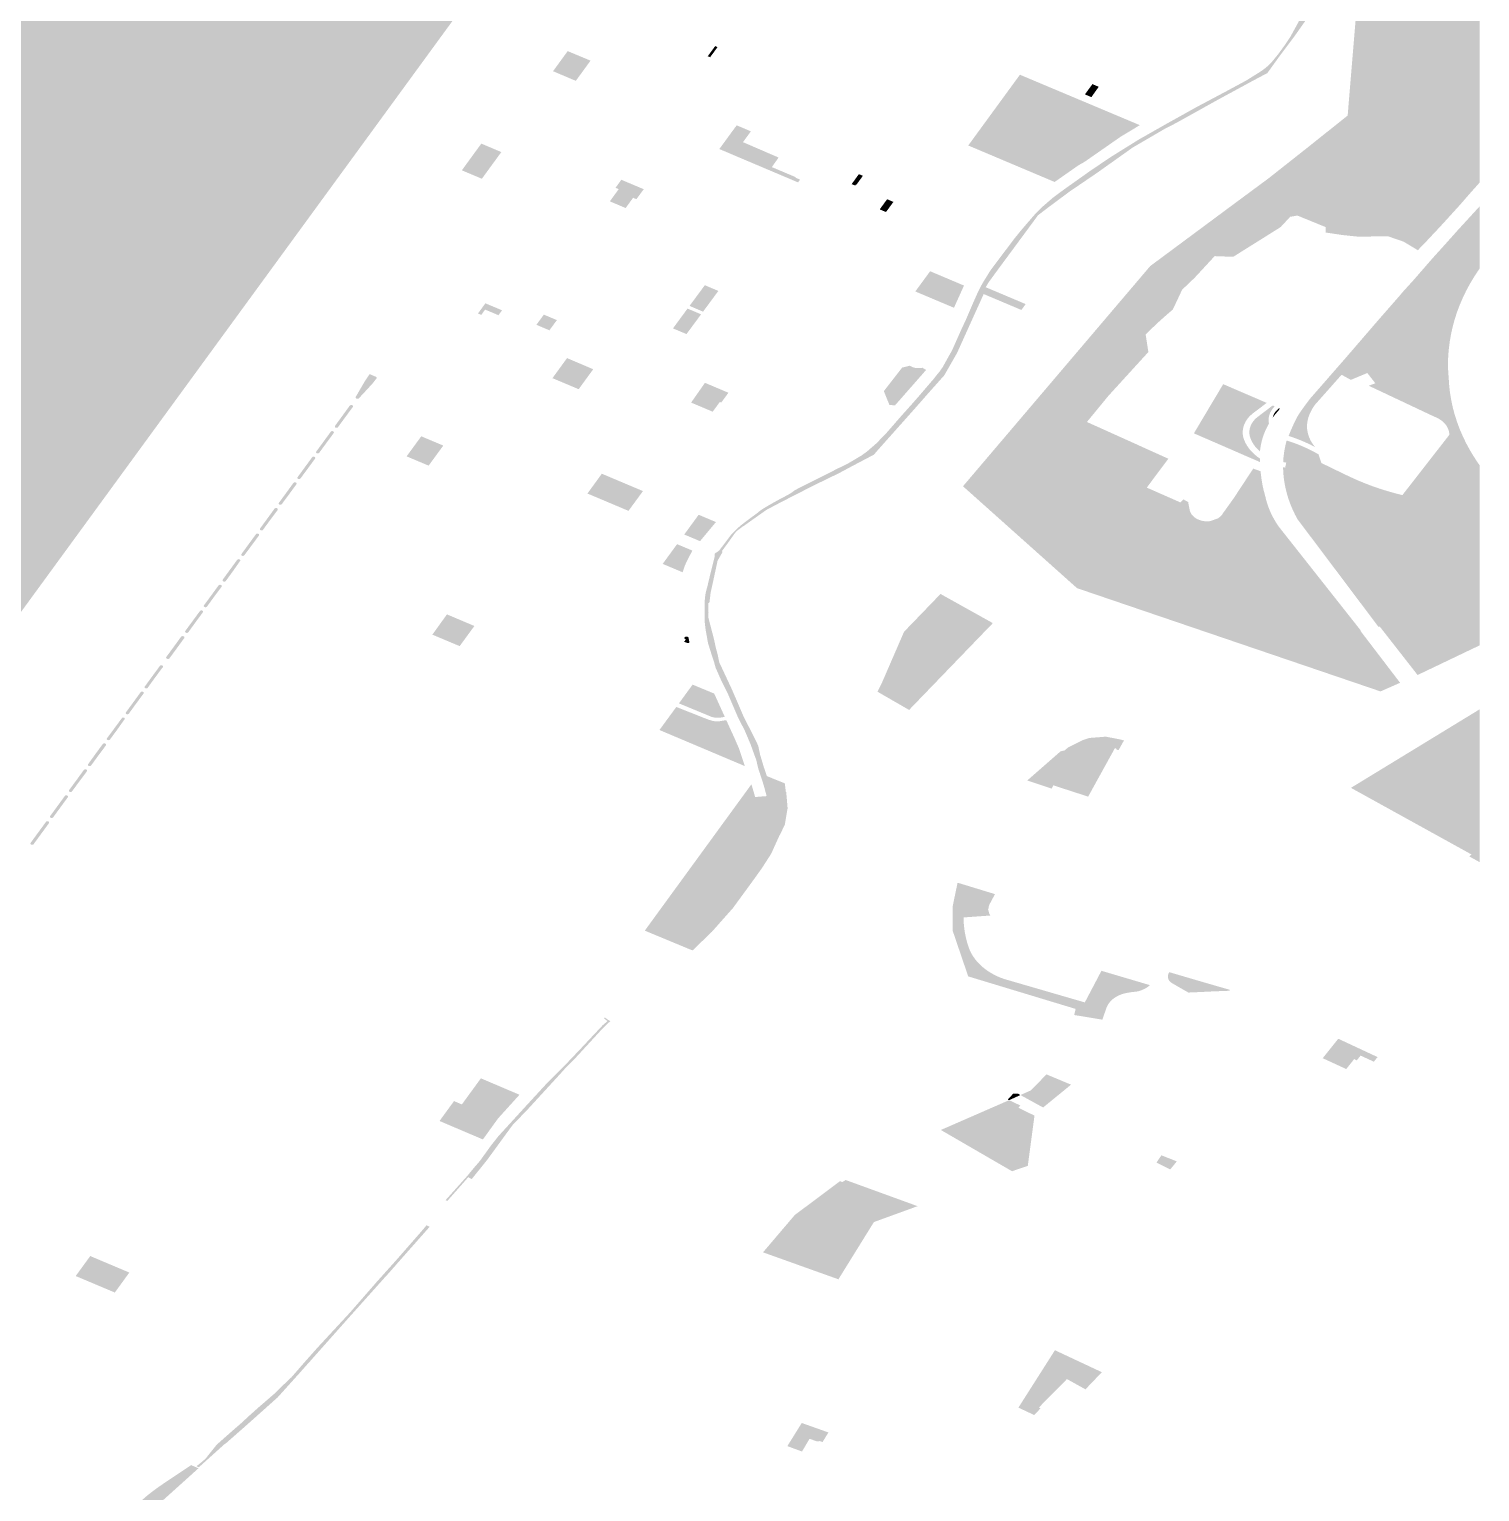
# Model space of a CAD drawing. Header units: inches. Extents: x -74.019 to -73.925, y 40.695 to 40.825.
# Drawn here: x -73.96052 to -73.925, y 40.75987 to 40.79567 of the extents above; entities that cross this region are included whole.
import ezdxf

# ---------------------------------------------------------------- set-up
doc = ezdxf.new("R2010")
doc.units = ezdxf.units.IN
doc.header["$MEASUREMENT"] = 0

msp = doc.modelspace()

# ---------------------------------------------------------------- hatches: boundary and pattern name
for points in [[(-73.94264, 40.783782), (-73.942901, 40.783597), (-73.942978, 40.783542), (-73.943014, 40.783517), (-73.943041, 40.7835), (-73.943105, 40.783454), (-73.943167, 40.783407), (-73.943205, 40.783372), (-73.943239, 40.783334), (-73.943396, 40.783113), (-73.943553, 40.782899), (-73.943551, 40.782892), (-73.943548, 40.782886), (-73.943546, 40.782879), (-73.943545, 40.782872), (-73.943546, 40.782865), (-73.943548, 40.782859), (-73.943622, 40.782729), (-73.943651, 40.78268), (-73.943664, 40.782655), (-73.943669, 40.782628), (-73.943676, 40.782594), (-73.943681, 40.782571), (-73.943691, 40.782524), (-73.943697, 40.782497), (-73.943701, 40.782478), (-73.943802, 40.782011), (-73.943831, 40.781887), (-73.943857, 40.781665), (-73.943861, 40.781638), (-73.943889, 40.781622), (-73.943884, 40.781391), (-73.943887, 40.781267), (-73.943749, 40.780737), (-73.943736, 40.780677), (-73.943712, 40.780559), (-73.943659, 40.780361), (-73.94362, 40.780172), (-73.943612, 40.780154), (-73.943542, 40.780006), (-73.943512, 40.779942), (-73.943318, 40.779526), (-73.94321, 40.779277), (-73.943035, 40.778869), (-73.942751, 40.778306), (-73.94273, 40.778265), (-73.942715, 40.778235), (-73.942707, 40.778219), (-73.942697, 40.778198), (-73.942665, 40.778125), (-73.942619, 40.777907), (-73.942583, 40.777789), (-73.942532, 40.777615), (-73.942455, 40.777389), (-73.942538, 40.777422), (-73.942626, 40.777457), (-73.942663, 40.777564), (-73.942717, 40.777792), (-73.942766, 40.777922), (-73.942856, 40.778172), (-73.942997, 40.778505), (-73.943158, 40.778818), (-73.943395, 40.779371), (-73.943556, 40.779694), (-73.94371, 40.780041), (-73.943749, 40.780183), (-73.943813, 40.780379), (-73.943896, 40.780643), (-73.943924, 40.780804), (-73.943953, 40.780964), (-73.943973, 40.781125), (-73.943973, 40.781128), (-73.943973, 40.781129), (-73.94398, 40.781218), (-73.943975, 40.781208), (-73.943976, 40.781237), (-73.943976, 40.781238), (-73.943977, 40.781249), (-73.943977, 40.78125), (-73.943977, 40.781251), (-73.943977, 40.781252), (-73.943977, 40.781253), (-73.943977, 40.781254), (-73.943977, 40.781255), (-73.943977, 40.781257), (-73.943977, 40.78126), (-73.943977, 40.78126), (-73.943977, 40.781261), (-73.943977, 40.781261), (-73.943977, 40.781262), (-73.943977, 40.781262), (-73.943977, 40.781263), (-73.943977, 40.781263), (-73.943977, 40.781264), (-73.943977, 40.781264), (-73.943977, 40.781264), (-73.943977, 40.781265), (-73.943977, 40.781265), (-73.943977, 40.781266), (-73.943978, 40.781271), (-73.943978, 40.781273), (-73.943978, 40.781274), (-73.943978, 40.781274), (-73.943978, 40.781275), (-73.943978, 40.781275), (-73.943978, 40.781276), (-73.943978, 40.781277), (-73.943978, 40.781277), (-73.943978, 40.781277), (-73.943978, 40.781278), (-73.943978, 40.781279), (-73.943978, 40.781279), (-73.943978, 40.78128), (-73.943978, 40.78128), (-73.943978, 40.78128), (-73.94398, 40.781328), (-73.94398, 40.781329), (-73.94398, 40.78133), (-73.94398, 40.781332), (-73.94398, 40.781332), (-73.94398, 40.781333), (-73.94398, 40.781334), (-73.94398, 40.781335), (-73.94398, 40.781335), (-73.94398, 40.781337), (-73.94398, 40.781338), (-73.94398, 40.781339), (-73.94398, 40.781343), (-73.94398, 40.781343), (-73.94398, 40.781344), (-73.94398, 40.781344), (-73.94398, 40.781345), (-73.94398, 40.781345), (-73.94398, 40.781345), (-73.94398, 40.781346), (-73.94398, 40.781347), (-73.94398, 40.781348), (-73.94398, 40.781348), (-73.94398, 40.781349), (-73.94398, 40.78135), (-73.94398, 40.781352), (-73.94398, 40.781443), (-73.943976, 40.781569), (-73.943977, 40.781663), (-73.94397, 40.781756), (-73.943957, 40.781849), (-73.943937, 40.781941), (-73.943911, 40.782032), (-73.943864, 40.782232), (-73.943812, 40.782441), (-73.943742, 40.782721), (-73.943734, 40.782761), (-73.943734, 40.782802), (-73.943735, 40.782811), (-73.943734, 40.782821), (-73.94373, 40.78283), (-73.943725, 40.782838), (-73.943718, 40.782846), (-73.94371, 40.782853), (-73.943676, 40.78287), (-73.943646, 40.78289), (-73.943619, 40.782914), (-73.943314, 40.783317), (-73.943238, 40.783393), (-73.943159, 40.783467), (-73.943076, 40.783538), (-73.94288, 40.783688), (-73.942752, 40.78378), (-73.94273, 40.783795), (-73.942732, 40.783795), (-73.942684, 40.783831), (-73.942652, 40.78386), (-73.942618, 40.783887), (-73.942548, 40.783934), (-73.942476, 40.783977), (-73.94231, 40.784073), (-73.942142, 40.784166), (-73.941973, 40.784254), (-73.941891, 40.7843), (-73.941837, 40.784336), (-73.941786, 40.784375), (-73.941754, 40.784395), (-73.941472, 40.78454), (-73.940687, 40.784933), (-73.940472, 40.785038), (-73.940129, 40.785241), (-73.939993, 40.785342), (-73.939776, 40.78553), (-73.939533, 40.785781), (-73.939137, 40.786234), (-73.938884, 40.786516), (-73.938676, 40.786755), (-73.938496, 40.786966), (-73.938385, 40.787093), (-73.938283, 40.787222), (-73.938225, 40.787291), (-73.938151, 40.787398), (-73.937916, 40.787819), (-73.937781, 40.788124), (-73.937702, 40.788302), (-73.937586, 40.78855), (-73.937495, 40.788762), (-73.937397, 40.78899), (-73.937304, 40.789199), (-73.937226, 40.78936), (-73.937148, 40.789496), (-73.936981, 40.789766), (-73.936648, 40.790209), (-73.936388, 40.790553), (-73.936215, 40.790766), (-73.93604, 40.790969), (-73.935861, 40.791174), (-73.935717, 40.791316), (-73.935452, 40.791545), (-73.935195, 40.791736), (-73.934506, 40.792225), (-73.934006, 40.79256), (-73.933349, 40.792969), (-73.93265, 40.793366), (-73.931923, 40.79377), (-73.931215, 40.794146), (-73.930713, 40.794417), (-73.930364, 40.794635), (-73.930236, 40.794729), (-73.930171, 40.794788), (-73.930072, 40.794891), (-73.92993, 40.795066), (-73.929784, 40.795266), (-73.92964, 40.79548), (-73.929437, 40.795849), (-73.92939, 40.795975), (-73.929278, 40.796314), (-73.929221, 40.796521), (-73.929175, 40.796735), (-73.929141, 40.796908), (-73.929115, 40.797091), (-73.929089, 40.797403), (-73.929057, 40.797894), (-73.929039, 40.798218), (-73.929039, 40.798218), (-73.929026, 40.798548), (-73.929021, 40.798789), (-73.929025, 40.798957), (-73.929039, 40.799106), (-73.929064, 40.799293), (-73.929108, 40.799523), (-73.92913, 40.799757), (-73.929175, 40.799932), (-73.929223, 40.800101), (-73.929273, 40.800265), (-73.929319, 40.800408), (-73.929359, 40.800527), (-73.929382, 40.800588), (-73.929506, 40.800893), (-73.929194, 40.800764), (-73.928997, 40.800682), (-73.928963, 40.80039), (-73.928911, 40.799774), (-73.928918, 40.799532), (-73.928929, 40.799297), (-73.928942, 40.79911), (-73.928946, 40.798942), (-73.928951, 40.798786), (-73.92896, 40.798562), (-73.928985, 40.798203), (-73.929006, 40.797574), (-73.929026, 40.797151), (-73.929046, 40.796769), (-73.929176, 40.796272), (-73.929281, 40.79586), (-73.929526, 40.795512), (-73.929888, 40.79503), (-73.930201, 40.794596), (-73.930549, 40.794412), (-73.931404, 40.793948), (-73.932428, 40.793378), (-73.932722, 40.793226), (-73.933496, 40.792775), (-73.934303, 40.792202), (-73.934361, 40.79216), (-73.934861, 40.79182), (-73.934886, 40.791803), (-73.935032, 40.791704), (-73.935552, 40.791318), (-73.935818, 40.791115), (-73.935831, 40.791096), (-73.936181, 40.790621), (-73.936772, 40.789821), (-73.937026, 40.789474), (-73.937086, 40.789372), (-73.937097, 40.789355), (-73.937149, 40.789189), (-73.93716, 40.789157), (-73.937519, 40.788364), (-73.937798, 40.787745), (-73.938111, 40.787198), (-73.938529, 40.78673), (-73.938717, 40.786515), (-73.938878, 40.786333), (-73.939336, 40.785819), (-73.939742, 40.785364), (-73.939836, 40.785255), (-73.939852, 40.785247), (-73.940318, 40.785002), (-73.940688, 40.784804), (-73.941342, 40.784486), (-73.941574, 40.784367), (-73.941629, 40.784339), (-73.941713, 40.784296), (-73.941831, 40.784236), (-73.94212, 40.784088), (-73.942122, 40.784087), (-73.942153, 40.784071), (-73.942155, 40.78407), (-73.942186, 40.784053), (-73.942188, 40.784052), (-73.94222, 40.784035), (-73.942221, 40.784034), (-73.942253, 40.784018), (-73.942255, 40.784017), (-73.942287, 40.784), (-73.942288, 40.783999), (-73.94232, 40.783982), (-73.942321, 40.783981), (-73.942353, 40.783964), (-73.942354, 40.783964), (-73.942387, 40.783946), (-73.942387, 40.783946), (-73.942387, 40.783946), (-73.94242, 40.783929), (-73.942421, 40.783928), (-73.942454, 40.783911), (-73.942459, 40.783908), (-73.942464, 40.783905), (-73.942469, 40.783901), (-73.942473, 40.783898), (-73.942478, 40.783895), (-73.942483, 40.783892), (-73.942488, 40.783889), (-73.942493, 40.783886), (-73.942514, 40.783871), (-73.942535, 40.783856), (-73.942556, 40.783841), (-73.942556, 40.783841), (-73.942577, 40.783826), (-73.942577, 40.783826), (-73.942598, 40.783811), (-73.942619, 40.783796), (-73.94264, 40.783782)], [(-73.949912, 40.796968), (-73.949916, 40.796956), (-73.949923, 40.796928), (-73.949926, 40.796899), (-73.949926, 40.796871), (-73.949923, 40.796842), (-73.949917, 40.796814), (-73.949907, 40.796786), (-73.949894, 40.796759), (-73.949878, 40.796733), (-73.94986, 40.796708), (-73.949838, 40.796684), (-73.949814, 40.796662), (-73.949787, 40.796642), (-73.949758, 40.796623), (-73.949727, 40.796606), (-73.949695, 40.796592), (-73.94966, 40.79658), (-73.94964, 40.796574), (-73.972661, 40.765051), (-73.972935, 40.765165), (-73.972982, 40.765179), (-73.973048, 40.765182), (-73.9731, 40.765174), (-73.973163, 40.765156), (-73.973259, 40.765119), (-73.973318, 40.765085), (-73.973355, 40.765056), (-73.973394, 40.76502), (-73.973429, 40.764975), (-73.973484, 40.764898), (-73.973564, 40.764791), (-73.981101, 40.767989), (-73.981093, 40.76804), (-73.98109, 40.768105), (-73.981094, 40.76817), (-73.981106, 40.768234), (-73.981125, 40.768298), (-73.981152, 40.768359), (-73.981185, 40.768419), (-73.981238, 40.768487), (-73.98133, 40.768571), (-73.958716, 40.799568), (-73.958313, 40.800119), (-73.95831, 40.800119), (-73.958244, 40.800116), (-73.958179, 40.800118), (-73.958113, 40.800125), (-73.958049, 40.800135), (-73.957986, 40.80015), (-73.957926, 40.800169), (-73.957867, 40.800192), (-73.957812, 40.800219), (-73.957759, 40.800249), (-73.957735, 40.800266), (-73.949912, 40.796968)], [(-73.925, 40.791919), (-73.925216, 40.791678), (-73.925483, 40.791372), (-73.925776, 40.791049), (-73.925945, 40.790864), (-73.925985, 40.790821), (-73.926002, 40.790824), (-73.926038, 40.790838), (-73.928941, 40.791545), (-73.930165, 40.792025), (-73.929254, 40.792744), (-73.928234, 40.793557), (-73.928204, 40.793925), (-73.9277, 40.799979), (-73.927632, 40.800085), (-73.926299, 40.799516), (-73.926312, 40.799454), (-73.926317, 40.799391), (-73.926313, 40.799328), (-73.926302, 40.799265), (-73.926283, 40.799204), (-73.926256, 40.799144), (-73.926222, 40.799087), (-73.925997, 40.798935), (-73.925766, 40.798789), (-73.92553, 40.798647), (-73.925289, 40.79851), (-73.925043, 40.798379), (-73.925, 40.798358), (-73.925, 40.791919)], [(-73.943844, 40.794984), (-73.943902, 40.795009), (-73.943721, 40.795256), (-73.943663, 40.795232), (-73.943844, 40.794984)], [(-73.94769, 40.794642), (-73.947332, 40.795134), (-73.946772, 40.794901), (-73.947133, 40.794406), (-73.94769, 40.794642)], [(-73.935409, 40.791931), (-73.937524, 40.792824), (-73.936259, 40.794556), (-73.934099, 40.793648), (-73.933324, 40.793322), (-73.933537, 40.793192), (-73.933798, 40.793035), (-73.934634, 40.792453), (-73.93471, 40.792403), (-73.934763, 40.792375), (-73.934823, 40.79234), (-73.93489, 40.792294), (-73.935409, 40.791931)], [(-73.934509, 40.794008), (-73.934667, 40.794075), (-73.934484, 40.794326), (-73.934408, 40.794294), (-73.934329, 40.794261), (-73.934509, 40.794008)], [(-73.942845, 40.79317), (-73.942902, 40.793094), (-73.94304, 40.792906), (-73.942168, 40.792529), (-73.942333, 40.792295), (-73.941744, 40.792047), (-73.941753, 40.792034), (-73.941642, 40.791989), (-73.941692, 40.791921), (-73.943272, 40.79259), (-73.943304, 40.792604), (-73.943401, 40.792645), (-73.943461, 40.792671), (-73.943618, 40.792737), (-73.943618, 40.792738), (-73.943227, 40.793274), (-73.943225, 40.793273), (-73.943193, 40.793317), (-73.943192, 40.793317), (-73.943192, 40.793317), (-73.942845, 40.79317)], [(-73.949433, 40.79201), (-73.949923, 40.792216), (-73.949447, 40.79287), (-73.948957, 40.792663), (-73.949433, 40.79201)], [(-73.945649, 40.79151), (-73.94573, 40.791544), (-73.945913, 40.791293), (-73.9463, 40.791457), (-73.946118, 40.791707), (-73.946083, 40.791756), (-73.946161, 40.791788), (-73.946018, 40.791985), (-73.94547, 40.791754), (-73.945649, 40.79151)], [(-73.940264, 40.791862), (-73.940276, 40.791867), (-73.940294, 40.791843), (-73.940379, 40.791879), (-73.940202, 40.792123), (-73.940104, 40.792081), (-73.940264, 40.791862)], [(-73.939446, 40.79132), (-73.939538, 40.791195), (-73.939692, 40.79126), (-73.939511, 40.791509), (-73.939357, 40.791443), (-73.939446, 40.79132)], [(-73.925, 40.790509), (-73.925363, 40.790622), (-73.925475, 40.790623), (-73.925607, 40.790674), (-73.925523, 40.790768), (-73.925, 40.791338), (-73.925, 40.790509)], [(-73.925, 40.78059), (-73.926522, 40.779863), (-73.927448, 40.781048), (-73.927479, 40.781041), (-73.929461, 40.783674), (-73.929527, 40.783797), (-73.929586, 40.783923), (-73.929639, 40.78405), (-73.929685, 40.784179), (-73.929724, 40.784309), (-73.929757, 40.784441), (-73.929782, 40.784573), (-73.9298, 40.784698), (-73.929811, 40.784824), (-73.929816, 40.78495), (-73.929765, 40.78494), (-73.929753, 40.784993), (-73.929743, 40.785038), (-73.929738, 40.785062), (-73.929813, 40.785074), (-73.929804, 40.785208), (-73.929786, 40.78534), (-73.929761, 40.785473), (-73.929728, 40.785604), (-73.929708, 40.785597), (-73.929575, 40.785553), (-73.929424, 40.785496), (-73.929278, 40.785433), (-73.929181, 40.785387), (-73.929135, 40.785365), (-73.929059, 40.785325), (-73.928997, 40.785292), (-73.928948, 40.785264), (-73.928876, 40.785051), (-73.928306, 40.784775), (-73.928172, 40.784711), (-73.927999, 40.784633), (-73.927823, 40.78456), (-73.927643, 40.784491), (-73.92746, 40.784427), (-73.927274, 40.784369), (-73.927086, 40.784315), (-73.926895, 40.784266), (-73.926649, 40.784581), (-73.926204, 40.785153), (-73.925937, 40.785495), (-73.925823, 40.785641), (-73.925745, 40.785742), (-73.925749, 40.785797), (-73.925761, 40.785852), (-73.925782, 40.785905), (-73.92581, 40.785957), (-73.925846, 40.786005), (-73.925888, 40.786051), (-73.925937, 40.786092), (-73.925992, 40.786129), (-73.926052, 40.786161), (-73.926116, 40.786188), (-73.926627, 40.786429), (-73.927719, 40.786944), (-73.927556, 40.787003), (-73.927753, 40.787255), (-73.928156, 40.787087), (-73.928311, 40.787172), (-73.928367, 40.787204), (-73.928383, 40.787212), (-73.929038, 40.786475), (-73.929086, 40.786403), (-73.929128, 40.786328), (-73.929164, 40.786252), (-73.929194, 40.786174), (-73.929213, 40.786102), (-73.929225, 40.78603), (-73.92923, 40.785957), (-73.929227, 40.785885), (-73.929216, 40.785812), (-73.929198, 40.785741), (-73.929173, 40.785671), (-73.929141, 40.785602), (-73.929137, 40.785595), (-73.929092, 40.785522), (-73.929039, 40.785452), (-73.929033, 40.785445), (-73.929146, 40.785502), (-73.929227, 40.785539), (-73.929319, 40.78558), (-73.929435, 40.785628), (-73.929585, 40.785683), (-73.92968, 40.785714), (-73.929619, 40.785865), (-73.929552, 40.786014), (-73.929478, 40.786161), (-73.929478, 40.786163), (-73.929453, 40.786209), (-73.929398, 40.786295), (-73.929279, 40.786462), (-73.929154, 40.786627), (-73.928264, 40.787646), (-73.927464, 40.788574), (-73.926966, 40.789143), (-73.926883, 40.789241), (-73.926796, 40.789337), (-73.926607, 40.789545), (-73.926424, 40.789756), (-73.926158, 40.790061), (-73.925886, 40.790362), (-73.925607, 40.790674), (-73.925475, 40.790623), (-73.925363, 40.790622), (-73.925, 40.790509), (-73.925, 40.789814), (-73.925044, 40.789753), (-73.925149, 40.789591), (-73.925247, 40.789426), (-73.925337, 40.789259), (-73.925418, 40.789089), (-73.925492, 40.788917), (-73.925557, 40.788743), (-73.925614, 40.788567), (-73.925662, 40.78839), (-73.925702, 40.788212), (-73.925733, 40.788033), (-73.925756, 40.787853), (-73.925769, 40.78771), (-73.925777, 40.787567), (-73.925778, 40.787424), (-73.925772, 40.787282), (-73.925761, 40.787139), (-73.925749, 40.786957), (-73.925729, 40.786775), (-73.925699, 40.786594), (-73.925661, 40.786414), (-73.925613, 40.786235), (-73.925556, 40.786058), (-73.925491, 40.785882), (-73.925416, 40.785709), (-73.925334, 40.785538), (-73.925242, 40.785369), (-73.925142, 40.785203), (-73.925034, 40.78504), (-73.925, 40.784994), (-73.925, 40.78059)], [(-73.93882, 40.789251), (-73.938457, 40.789746), (-73.937675, 40.789415), (-73.937628, 40.789396), (-73.937874, 40.788852), (-73.93882, 40.789251)], [(-73.944017, 40.788757), (-73.944348, 40.788898), (-73.943974, 40.789404), (-73.943643, 40.789264), (-73.944017, 40.788757)], [(-73.936223, 40.788798), (-73.937149, 40.789189), (-73.937097, 40.789355), (-73.936118, 40.788942), (-73.936223, 40.788798)], [(-73.948939, 40.78879), (-73.949026, 40.78867), (-73.949353, 40.788807), (-73.949448, 40.788678), (-73.949528, 40.788712), (-73.949347, 40.788961), (-73.948939, 40.78879)], [(-73.944423, 40.788208), (-73.944754, 40.788347), (-73.944397, 40.788832), (-73.944066, 40.788691), (-73.944423, 40.788208)], [(-73.947779, 40.788301), (-73.947856, 40.788333), (-73.947937, 40.788367), (-73.948017, 40.788401), (-73.948098, 40.788435), (-73.947915, 40.788684), (-73.947834, 40.78865), (-73.947754, 40.788616), (-73.947673, 40.788582), (-73.947596, 40.78855), (-73.947779, 40.788301)], [(-73.947705, 40.787129), (-73.947347, 40.78762), (-73.946707, 40.787347), (-73.947063, 40.786859), (-73.947705, 40.787129)], [(-73.938758, 40.787374), (-73.938733, 40.787374), (-73.938695, 40.787377), (-73.938669, 40.78738), (-73.938646, 40.787384), (-73.938558, 40.78733), (-73.938638, 40.787236), (-73.93932, 40.78646), (-73.939455, 40.786476), (-73.939591, 40.786811), (-73.939142, 40.787388), (-73.938958, 40.787433), (-73.938936, 40.787422), (-73.93891, 40.787409), (-73.938893, 40.787402), (-73.938879, 40.787397), (-73.938857, 40.787389), (-73.938825, 40.787381), (-73.938792, 40.787375), (-73.938758, 40.787374)], [(-73.952296, 40.787059), (-73.952198, 40.787204), (-73.952197, 40.787208), (-73.952195, 40.78721), (-73.952193, 40.787213), (-73.952191, 40.787216), (-73.952188, 40.787218), (-73.952184, 40.787219), (-73.95218, 40.78722), (-73.952176, 40.787221), (-73.952172, 40.787221), (-73.952168, 40.787221), (-73.952164, 40.78722), (-73.95216, 40.787219), (-73.952025, 40.787161), (-73.95202, 40.787158), (-73.952016, 40.787155), (-73.952012, 40.787151), (-73.95201, 40.787146), (-73.952009, 40.787142), (-73.952008, 40.787137), (-73.952009, 40.787132), (-73.95201, 40.787128), (-73.952013, 40.787123), (-73.952111, 40.786996), (-73.952441, 40.78664), (-73.952446, 40.786635), (-73.952451, 40.786631), (-73.952458, 40.786628), (-73.952465, 40.786625), (-73.952472, 40.786624), (-73.95248, 40.786623), (-73.952487, 40.786624), (-73.952495, 40.786625), (-73.952502, 40.786628), (-73.952508, 40.786631), (-73.952514, 40.786635), (-73.952518, 40.78664), (-73.952522, 40.786645), (-73.952524, 40.786651), (-73.952525, 40.786656), (-73.952524, 40.786662), (-73.952523, 40.786668), (-73.95252, 40.786673), (-73.952296, 40.787059)], [(-73.943571, 40.786533), (-73.943606, 40.786547), (-73.943781, 40.786308), (-73.94431, 40.786531), (-73.943971, 40.787015), (-73.943396, 40.786772), (-73.943571, 40.786533)], [(-73.930382, 40.785076), (-73.930428, 40.785096), (-73.930734, 40.785228), (-73.930844, 40.785276), (-73.931326, 40.785486), (-73.931999, 40.785778), (-73.931642, 40.786378), (-73.931509, 40.7866), (-73.931378, 40.78682), (-73.931327, 40.786906), (-73.931282, 40.786982), (-73.930217, 40.786524), (-73.930257, 40.786493), (-73.93055, 40.786271), (-73.930606, 40.786223), (-73.930657, 40.786172), (-73.9307, 40.786117), (-73.930736, 40.78606), (-73.930765, 40.786), (-73.930786, 40.785938), (-73.930799, 40.785875), (-73.930804, 40.785811), (-73.930801, 40.785748), (-73.93079, 40.785684), (-73.93077, 40.785622), (-73.930736, 40.785543), (-73.930692, 40.785467), (-73.93064, 40.785394), (-73.93058, 40.785325), (-73.930512, 40.78526), (-73.930511, 40.785259), (-73.930451, 40.78521), (-73.930437, 40.785199), (-73.930386, 40.785165), (-73.930384, 40.785163), (-73.930383, 40.785098), (-73.930382, 40.785076)], [(-73.952989, 40.785915), (-73.952996, 40.785915), (-73.953003, 40.785916), (-73.953011, 40.785918), (-73.953019, 40.785922), (-73.953025, 40.785927), (-73.953028, 40.785931), (-73.953031, 40.785936), (-73.953033, 40.785943), (-73.953033, 40.785948), (-73.953032, 40.785954), (-73.953029, 40.78596), (-73.952857, 40.786196), (-73.952672, 40.78645), (-73.952672, 40.78645), (-73.952668, 40.786456), (-73.952664, 40.78646), (-73.952658, 40.786464), (-73.952654, 40.786466), (-73.952648, 40.786468), (-73.952641, 40.78647), (-73.952635, 40.786471), (-73.952628, 40.786471), (-73.952622, 40.78647), (-73.952615, 40.786468), (-73.952609, 40.786466), (-73.952603, 40.786462), (-73.952597, 40.786457), (-73.952593, 40.786453), (-73.95259, 40.786447), (-73.952589, 40.786442), (-73.952588, 40.786436), (-73.952589, 40.786431), (-73.95259, 40.786427), (-73.952592, 40.786424), (-73.952596, 40.786419), (-73.952596, 40.786419), (-73.952796, 40.786149), (-73.952956, 40.78593), (-73.952959, 40.785926), (-73.952966, 40.785921), (-73.952972, 40.785918), (-73.95298, 40.785916), (-73.952989, 40.785915)], [(-73.93038, 40.785333), (-73.930382, 40.785334), (-73.930389, 40.78534), (-73.930448, 40.785397), (-73.930501, 40.785458), (-73.930529, 40.785497), (-73.930546, 40.785521), (-73.930584, 40.785588), (-73.930614, 40.785656), (-73.930631, 40.785712), (-73.93064, 40.785769), (-73.930641, 40.785826), (-73.930634, 40.785882), (-73.930619, 40.785938), (-73.930597, 40.785993), (-73.930566, 40.786045), (-73.930529, 40.786095), (-73.930485, 40.786141), (-73.930435, 40.786183), (-73.930111, 40.786429), (-73.930111, 40.78643), (-73.93007, 40.786461), (-73.930023, 40.78644), (-73.930052, 40.786405), (-73.930053, 40.786404), (-73.930067, 40.786388), (-73.930075, 40.786376), (-73.930105, 40.786333), (-73.930135, 40.786275), (-73.930156, 40.786214), (-73.930166, 40.78616), (-73.930168, 40.786153), (-73.93017, 40.78609), (-73.930169, 40.786079), (-73.930163, 40.786028), (-73.930161, 40.786019), (-73.930215, 40.785918), (-73.930262, 40.785815), (-73.930302, 40.785711), (-73.930334, 40.785604), (-73.930359, 40.785497), (-73.930376, 40.785389), (-73.93038, 40.785333)], [(-73.930067, 40.786164), (-73.930067, 40.786167), (-73.930052, 40.78622), (-73.930045, 40.786234), (-73.930028, 40.78627), (-73.929996, 40.786318), (-73.929952, 40.78636), (-73.92995, 40.786362), (-73.929915, 40.786394), (-73.929907, 40.78639), (-73.929893, 40.786384), (-73.929927, 40.786338), (-73.93, 40.786252), (-73.930067, 40.786164)], [(-73.953454, 40.785285), (-73.953459, 40.785286), (-73.953465, 40.785287), (-73.95347, 40.785288), (-73.953476, 40.785291), (-73.953481, 40.785294), (-73.953487, 40.7853), (-73.95349, 40.785305), (-73.953492, 40.785311), (-73.953493, 40.785318), (-73.953492, 40.785324), (-73.95349, 40.785328), (-73.953487, 40.785332), (-73.953487, 40.785333), (-73.953321, 40.78556), (-73.953131, 40.78582), (-73.953126, 40.785824), (-73.95312, 40.785828), (-73.953113, 40.78583), (-73.953106, 40.785832), (-73.953101, 40.785833), (-73.953095, 40.785833), (-73.953089, 40.785832), (-73.953083, 40.785831), (-73.953077, 40.785829), (-73.953071, 40.785826), (-73.953067, 40.785823), (-73.953063, 40.785819), (-73.95306, 40.785815), (-73.953057, 40.785809), (-73.953055, 40.785801), (-73.953057, 40.785793), (-73.953059, 40.785787), (-73.953253, 40.785525), (-73.953419, 40.785298), (-73.953423, 40.785295), (-73.953427, 40.785292), (-73.953433, 40.785289), (-73.953441, 40.785286), (-73.953448, 40.785285), (-73.953454, 40.785285)], [(-73.950737, 40.784988), (-73.951276, 40.785215), (-73.951095, 40.785462), (-73.950917, 40.785706), (-73.950378, 40.785479), (-73.950556, 40.785235), (-73.950737, 40.784988)], [(-73.953909, 40.784658), (-73.953917, 40.784658), (-73.953923, 40.78466), (-73.95393, 40.784662), (-73.953936, 40.784665), (-73.953941, 40.784669), (-73.953946, 40.784674), (-73.953949, 40.784679), (-73.953951, 40.784685), (-73.953951, 40.78469), (-73.95395, 40.784696), (-73.953948, 40.784702), (-73.953944, 40.784706), (-73.953944, 40.784707), (-73.953771, 40.784943), (-73.953588, 40.785194), (-73.953583, 40.785198), (-73.953575, 40.785202), (-73.953568, 40.785205), (-73.95356, 40.785206), (-73.953552, 40.785206), (-73.953545, 40.785205), (-73.953537, 40.785203), (-73.953529, 40.7852), (-73.953525, 40.785197), (-73.953521, 40.785194), (-73.953518, 40.785189), (-73.953515, 40.785185), (-73.953514, 40.785181), (-73.953513, 40.785177), (-73.953513, 40.785171), (-73.953514, 40.785167), (-73.953516, 40.785161), (-73.953695, 40.784916), (-73.953878, 40.784669), (-73.953884, 40.784665), (-73.953892, 40.784661), (-73.953901, 40.784659), (-73.953909, 40.784658)], [(-73.945843, 40.783881), (-73.946848, 40.784305), (-73.946496, 40.78479), (-73.945489, 40.784365), (-73.945843, 40.783881)], [(-73.954365, 40.784031), (-73.954373, 40.784031), (-73.954378, 40.784032), (-73.954384, 40.784033), (-73.95439, 40.784036), (-73.954395, 40.784039), (-73.9544, 40.784043), (-73.954404, 40.784048), (-73.954407, 40.784054), (-73.954408, 40.78406), (-73.954408, 40.784066), (-73.954407, 40.784071), (-73.954405, 40.784075), (-73.954402, 40.784079), (-73.954402, 40.784079), (-73.954283, 40.78424), (-73.954243, 40.784295), (-73.954045, 40.784566), (-73.954039, 40.784571), (-73.954034, 40.784574), (-73.95403, 40.784575), (-73.954023, 40.784577), (-73.954015, 40.784578), (-73.954007, 40.784578), (-73.953999, 40.784577), (-73.953993, 40.784575), (-73.953986, 40.784572), (-73.953981, 40.784568), (-73.953977, 40.784564), (-73.953974, 40.78456), (-73.953971, 40.784554), (-73.95397, 40.784549), (-73.95397, 40.784545), (-73.95397, 40.784541), (-73.953971, 40.784537), (-73.953973, 40.784533), (-73.95417, 40.784264), (-73.954188, 40.78424), (-73.954333, 40.784044), (-73.954339, 40.784039), (-73.954345, 40.784035), (-73.95435, 40.784033), (-73.954356, 40.784032), (-73.954365, 40.784031)], [(-73.95483, 40.783402), (-73.954836, 40.783403), (-73.954843, 40.783404), (-73.954849, 40.783407), (-73.954854, 40.78341), (-73.954859, 40.783413), (-73.954862, 40.783417), (-73.954865, 40.78342), (-73.954867, 40.783426), (-73.954868, 40.783432), (-73.954868, 40.783438), (-73.954866, 40.783444), (-73.954863, 40.783449), (-73.954863, 40.78345), (-73.954691, 40.783685), (-73.954511, 40.783933), (-73.954511, 40.783934), (-73.954508, 40.783938), (-73.954504, 40.783941), (-73.954497, 40.783945), (-73.954491, 40.783948), (-73.954484, 40.78395), (-73.954476, 40.783951), (-73.95447, 40.783951), (-73.954464, 40.783951), (-73.954458, 40.78395), (-73.954451, 40.783947), (-73.954446, 40.783945), (-73.95444, 40.783941), (-73.954435, 40.783936), (-73.954431, 40.78393), (-73.954429, 40.783925), (-73.954429, 40.78392), (-73.954429, 40.783914), (-73.954431, 40.783908), (-73.954434, 40.783902), (-73.954435, 40.7839), (-73.954623, 40.783648), (-73.954792, 40.783418), (-73.954795, 40.783414), (-73.954801, 40.783409), (-73.954806, 40.783407), (-73.954811, 40.783405), (-73.954817, 40.783403), (-73.954824, 40.783402), (-73.95483, 40.783402)], [(-73.944091, 40.783139), (-73.944478, 40.783302), (-73.944125, 40.783785), (-73.943702, 40.783607), (-73.944091, 40.783139)], [(-73.955283, 40.782778), (-73.95529, 40.782778), (-73.955296, 40.78278), (-73.955302, 40.782781), (-73.955308, 40.782784), (-73.955312, 40.782787), (-73.955316, 40.78279), (-73.95532, 40.782794), (-73.955323, 40.782799), (-73.955324, 40.782803), (-73.955325, 40.782809), (-73.955324, 40.782816), (-73.955322, 40.782821), (-73.955319, 40.782825), (-73.955319, 40.782825), (-73.955136, 40.783075), (-73.954962, 40.783312), (-73.954958, 40.783315), (-73.954955, 40.783318), (-73.95495, 40.78332), (-73.954944, 40.783323), (-73.954938, 40.783324), (-73.954933, 40.783324), (-73.954928, 40.783325), (-73.954922, 40.783324), (-73.954915, 40.783323), (-73.954909, 40.783321), (-73.954904, 40.783319), (-73.954898, 40.783315), (-73.954894, 40.783311), (-73.954891, 40.783307), (-73.954888, 40.783302), (-73.954886, 40.783297), (-73.954886, 40.783293), (-73.954886, 40.783289), (-73.954887, 40.783285), (-73.954889, 40.78328), (-73.954892, 40.783275), (-73.954893, 40.783275), (-73.955072, 40.783033), (-73.955249, 40.782794), (-73.955253, 40.78279), (-73.955257, 40.782786), (-73.955262, 40.782783), (-73.955267, 40.782781), (-73.955275, 40.782779), (-73.955283, 40.782778)], [(-73.944517, 40.782377), (-73.945006, 40.782583), (-73.944653, 40.783066), (-73.944279, 40.782908), (-73.944406, 40.782665), (-73.944468, 40.78253), (-73.944517, 40.782377)], [(-73.955739, 40.782149), (-73.955744, 40.782149), (-73.95575, 40.782149), (-73.955756, 40.782151), (-73.955762, 40.782153), (-73.955767, 40.782156), (-73.955773, 40.78216), (-73.955777, 40.782164), (-73.95578, 40.782168), (-73.955782, 40.782174), (-73.955783, 40.782179), (-73.955783, 40.782185), (-73.955782, 40.78219), (-73.95578, 40.782194), (-73.955777, 40.782198), (-73.955603, 40.782437), (-73.955424, 40.782682), (-73.955423, 40.782683), (-73.955419, 40.782688), (-73.955415, 40.782691), (-73.95541, 40.782694), (-73.955405, 40.782696), (-73.9554, 40.782698), (-73.955393, 40.782699), (-73.955388, 40.782699), (-73.955382, 40.782698), (-73.955375, 40.782697), (-73.955368, 40.782695), (-73.955362, 40.782692), (-73.955357, 40.782688), (-73.955353, 40.782683), (-73.95535, 40.782677), (-73.955348, 40.782669), (-73.955349, 40.782663), (-73.95535, 40.782658), (-73.955353, 40.782654), (-73.955354, 40.782653), (-73.955525, 40.782409), (-73.955702, 40.782166), (-73.955703, 40.782165), (-73.955707, 40.782161), (-73.95571, 40.782158), (-73.955715, 40.782155), (-73.955721, 40.782152), (-73.955726, 40.78215), (-73.955732, 40.782149), (-73.955739, 40.782149)], [(-73.956198, 40.781522), (-73.956205, 40.781522), (-73.95621, 40.781523), (-73.956216, 40.781524), (-73.956223, 40.781527), (-73.956227, 40.781529), (-73.956232, 40.781533), (-73.956235, 40.781536), (-73.956238, 40.78154), (-73.95624, 40.781544), (-73.956242, 40.781548), (-73.956242, 40.781552), (-73.956242, 40.781556), (-73.956241, 40.781562), (-73.956239, 40.781566), (-73.956236, 40.781571), (-73.956235, 40.781572), (-73.956059, 40.781811), (-73.955877, 40.78206), (-73.955873, 40.782063), (-73.955866, 40.782066), (-73.955859, 40.782069), (-73.955852, 40.78207), (-73.955844, 40.782071), (-73.955837, 40.78207), (-73.95583, 40.782069), (-73.955822, 40.782066), (-73.955816, 40.782063), (-73.95581, 40.782058), (-73.955805, 40.782052), (-73.955802, 40.782046), (-73.955801, 40.782041), (-73.955801, 40.782034), (-73.955802, 40.78203), (-73.955804, 40.782026), (-73.955806, 40.782023), (-73.955997, 40.781768), (-73.956164, 40.781537), (-73.956168, 40.781532), (-73.956172, 40.781529), (-73.956176, 40.781527), (-73.956183, 40.781524), (-73.95619, 40.781522), (-73.956198, 40.781522)], [(-73.938972, 40.779008), (-73.939746, 40.779454), (-73.939639, 40.77967), (-73.939096, 40.780922), (-73.938943, 40.78108), (-73.938203, 40.781847), (-73.936922, 40.781133), (-73.938802, 40.779185), (-73.938972, 40.779008)], [(-73.956654, 40.780894), (-73.956661, 40.780894), (-73.95667, 40.780895), (-73.956677, 40.780897), (-73.956685, 40.780901), (-73.956689, 40.780904), (-73.956693, 40.780908), (-73.956696, 40.780913), (-73.956699, 40.780918), (-73.956699, 40.780923), (-73.956699, 40.780929), (-73.956697, 40.780936), (-73.956695, 40.780941), (-73.956694, 40.780942), (-73.956517, 40.781182), (-73.956335, 40.78143), (-73.956329, 40.781435), (-73.956324, 40.781438), (-73.956318, 40.781441), (-73.956312, 40.781443), (-73.956306, 40.781444), (-73.956297, 40.781444), (-73.956289, 40.781443), (-73.956281, 40.78144), (-73.956276, 40.781438), (-73.95627, 40.781434), (-73.956266, 40.78143), (-73.956263, 40.781425), (-73.95626, 40.781418), (-73.95626, 40.781412), (-73.95626, 40.781408), (-73.956261, 40.781404), (-73.956263, 40.7814), (-73.956267, 40.781395), (-73.956267, 40.781395), (-73.956449, 40.781147), (-73.956623, 40.780907), (-73.956628, 40.780904), (-73.956632, 40.780901), (-73.956638, 40.780898), (-73.956646, 40.780895), (-73.956654, 40.780894)], [(-73.950645, 40.780851), (-73.950288, 40.781347), (-73.949616, 40.781063), (-73.949977, 40.78057), (-73.950645, 40.780851)], [(-73.957121, 40.780256), (-73.957128, 40.780256), (-73.957133, 40.780257), (-73.957138, 40.780259), (-73.957143, 40.780261), (-73.957148, 40.780263), (-73.957153, 40.780267), (-73.957157, 40.780271), (-73.95716, 40.780275), (-73.957162, 40.780278), (-73.957164, 40.780284), (-73.957164, 40.780289), (-73.957163, 40.780296), (-73.957161, 40.780302), (-73.957157, 40.780308), (-73.957157, 40.780308), (-73.957009, 40.780509), (-73.956797, 40.7808), (-73.956794, 40.780803), (-73.956788, 40.780807), (-73.956783, 40.78081), (-73.956776, 40.780812), (-73.956768, 40.780814), (-73.956761, 40.780815), (-73.956755, 40.780815), (-73.956749, 40.780814), (-73.956744, 40.780813), (-73.956739, 40.780811), (-73.956734, 40.780809), (-73.95673, 40.780806), (-73.956726, 40.780803), (-73.956723, 40.780799), (-73.95672, 40.780795), (-73.956718, 40.780791), (-73.956716, 40.780785), (-73.956716, 40.780779), (-73.956717, 40.780775), (-73.956718, 40.780771), (-73.956721, 40.780766), (-73.956909, 40.780508), (-73.957079, 40.780276), (-73.957079, 40.780276), (-73.957081, 40.780272), (-73.957085, 40.780268), (-73.95709, 40.780264), (-73.957095, 40.780261), (-73.957101, 40.780259), (-73.957107, 40.780257), (-73.957114, 40.780256), (-73.957121, 40.780256)], [(-73.944376, 40.780787), (-73.94435, 40.780663), (-73.944363, 40.780645), (-73.944389, 40.780645), (-73.944482, 40.780674), (-73.944455, 40.780711), (-73.94444, 40.780732), (-73.944448, 40.780735), (-73.944455, 40.78074), (-73.944461, 40.780745), (-73.944466, 40.780751), (-73.94447, 40.780758), (-73.944472, 40.780765), (-73.944472, 40.780772), (-73.944471, 40.780779), (-73.944468, 40.780786), (-73.944462, 40.780792), (-73.944454, 40.780796), (-73.944446, 40.7808), (-73.944437, 40.780802), (-73.944428, 40.780804), (-73.944419, 40.780804), (-73.944409, 40.780803), (-73.9444, 40.7808), (-73.944392, 40.780797), (-73.944376, 40.780787)], [(-73.957652, 40.779534), (-73.957662, 40.779535), (-73.957671, 40.779538), (-73.957679, 40.779542), (-73.957683, 40.779546), (-73.957687, 40.77955), (-73.95769, 40.779555), (-73.957692, 40.77956), (-73.957692, 40.779568), (-73.95769, 40.779576), (-73.957686, 40.779582), (-73.957685, 40.779583), (-73.957512, 40.77982), (-73.957317, 40.780085), (-73.957312, 40.780091), (-73.957307, 40.780094), (-73.957299, 40.780098), (-73.957291, 40.7801), (-73.957285, 40.7801), (-73.957279, 40.780101), (-73.957271, 40.780099), (-73.957264, 40.780098), (-73.957257, 40.780094), (-73.957251, 40.78009), (-73.957247, 40.780086), (-73.957243, 40.780081), (-73.957241, 40.780074), (-73.95724, 40.780069), (-73.95724, 40.780064), (-73.957242, 40.780058), (-73.957246, 40.780052), (-73.957252, 40.780047), (-73.957252, 40.780047), (-73.957476, 40.779744), (-73.957618, 40.779546), (-73.957622, 40.779543), (-73.957626, 40.77954), (-73.957631, 40.779538), (-73.957636, 40.779536), (-73.957643, 40.779535), (-73.957652, 40.779534)], [(-73.958111, 40.778901), (-73.958118, 40.778901), (-73.958125, 40.778903), (-73.958134, 40.778906), (-73.95814, 40.778909), (-73.958146, 40.778914), (-73.95815, 40.77892), (-73.958153, 40.778925), (-73.958154, 40.77893), (-73.958154, 40.778935), (-73.958152, 40.778942), (-73.958149, 40.778948), (-73.958148, 40.778949), (-73.957965, 40.779199), (-73.957785, 40.779446), (-73.95778, 40.77945), (-73.957775, 40.779452), (-73.95777, 40.779455), (-73.957764, 40.779456), (-73.957758, 40.779457), (-73.95775, 40.779458), (-73.957742, 40.779457), (-73.957735, 40.779455), (-73.957729, 40.779452), (-73.957723, 40.779449), (-73.957718, 40.779444), (-73.957714, 40.779439), (-73.957712, 40.779434), (-73.95771, 40.779428), (-73.95771, 40.779424), (-73.957711, 40.779419), (-73.957713, 40.779415), (-73.957715, 40.779411), (-73.957912, 40.779145), (-73.958076, 40.778919), (-73.958077, 40.778917), (-73.958081, 40.778913), (-73.958087, 40.778908), (-73.958097, 40.778904), (-73.958104, 40.778902), (-73.958111, 40.778901)], [(-73.943698, 40.778815), (-73.943801, 40.778835), (-73.944608, 40.779169), (-73.944273, 40.779628), (-73.943744, 40.779408), (-73.943485, 40.778839), (-73.943614, 40.778816), (-73.943698, 40.778815)], [(-73.943448, 40.778758), (-73.943399, 40.778649), (-73.943244, 40.778311), (-73.943135, 40.778058), (-73.943041, 40.777779), (-73.942995, 40.777634), (-73.945085, 40.778517), (-73.944672, 40.779081), (-73.943893, 40.778773), (-73.943782, 40.778739), (-73.943703, 40.778728), (-73.943634, 40.778728), (-73.943448, 40.778758)], [(-73.95858, 40.778268), (-73.958587, 40.778269), (-73.958594, 40.778271), (-73.958601, 40.778274), (-73.958606, 40.778278), (-73.95861, 40.778281), (-73.958613, 40.778285), (-73.958615, 40.778289), (-73.958617, 40.778293), (-73.958617, 40.778298), (-73.958617, 40.778303), (-73.958615, 40.778309), (-73.958612, 40.778315), (-73.958611, 40.778316), (-73.958425, 40.778566), (-73.958242, 40.778815), (-73.958237, 40.778817), (-73.958232, 40.778819), (-73.958224, 40.778821), (-73.958216, 40.778822), (-73.958211, 40.778821), (-73.958205, 40.77882), (-73.958198, 40.778818), (-73.958193, 40.778816), (-73.958188, 40.778813), (-73.958182, 40.778807), (-73.958178, 40.7788), (-73.958177, 40.778795), (-73.958177, 40.778789), (-73.958178, 40.778784), (-73.958362, 40.778525), (-73.958541, 40.778282), (-73.958545, 40.778278), (-73.958552, 40.778274), (-73.958559, 40.778271), (-73.958564, 40.778269), (-73.958572, 40.778268), (-73.95858, 40.778268)], [(-73.925, 40.775281), (-73.925258, 40.775423), (-73.925201, 40.77547), (-73.928154, 40.777101), (-73.926406, 40.778167), (-73.925967, 40.778435), (-73.92568, 40.77861), (-73.925364, 40.778803), (-73.925, 40.779025), (-73.925, 40.775281)], [(-73.933844, 40.778024), (-73.933887, 40.778034), (-73.933891, 40.778038), (-73.933894, 40.778043), (-73.933896, 40.77805), (-73.933899, 40.778055), (-73.933911, 40.778064), (-73.933921, 40.77807), (-73.933932, 40.778075), (-73.934482, 40.777079), (-73.934588, 40.776886), (-73.935439, 40.777162), (-73.935481, 40.777082), (-73.935843, 40.777203), (-73.936078, 40.777282), (-73.935634, 40.777671), (-73.935263, 40.777995), (-73.935168, 40.778016), (-73.935085, 40.778085), (-73.934764, 40.778248), (-73.934729, 40.778266), (-73.934557, 40.778322), (-73.934154, 40.778354), (-73.93407, 40.778337), (-73.93399, 40.778322), (-73.933809, 40.778287), (-73.93369, 40.778254), (-73.933717, 40.778251), (-73.933844, 40.778024)], [(-73.959039, 40.777633), (-73.959047, 40.777633), (-73.959053, 40.777635), (-73.959059, 40.777637), (-73.959065, 40.777641), (-73.95907, 40.777645), (-73.959073, 40.777648), (-73.959076, 40.777651), (-73.959078, 40.777655), (-73.959079, 40.777659), (-73.95908, 40.777663), (-73.95908, 40.777668), (-73.959079, 40.777673), (-73.959076, 40.777678), (-73.958896, 40.777927), (-73.958713, 40.778177), (-73.958709, 40.77818), (-73.958703, 40.778183), (-73.958699, 40.778185), (-73.958693, 40.778187), (-73.958687, 40.778188), (-73.958679, 40.778189), (-73.958672, 40.778188), (-73.958665, 40.778187), (-73.958657, 40.778185), (-73.958651, 40.778181), (-73.958646, 40.778178), (-73.958641, 40.778174), (-73.958638, 40.77817), (-73.958636, 40.778166), (-73.958634, 40.778162), (-73.958634, 40.778157), (-73.958634, 40.778152), (-73.958634, 40.778148), (-73.958636, 40.778144), (-73.958832, 40.77788), (-73.959004, 40.777645), (-73.959009, 40.777641), (-73.959015, 40.777638), (-73.959022, 40.777635), (-73.95903, 40.777633), (-73.959039, 40.777633)], [(-73.959505, 40.776998), (-73.959513, 40.776999), (-73.959518, 40.777), (-73.959524, 40.777002), (-73.959528, 40.777004), (-73.959533, 40.777008), (-73.959538, 40.777012), (-73.959542, 40.777017), (-73.959544, 40.777023), (-73.959545, 40.77703), (-73.959544, 40.777037), (-73.959541, 40.777044), (-73.959356, 40.777294), (-73.959294, 40.77738), (-73.959177, 40.777541), (-73.959173, 40.777544), (-73.959169, 40.777547), (-73.959162, 40.77755), (-73.959155, 40.777552), (-73.959148, 40.777554), (-73.959141, 40.777554), (-73.959134, 40.777553), (-73.959128, 40.777552), (-73.959121, 40.77755), (-73.959115, 40.777547), (-73.959111, 40.777544), (-73.959106, 40.77754), (-73.959103, 40.777534), (-73.9591, 40.777529), (-73.959099, 40.777525), (-73.959099, 40.777521), (-73.959099, 40.777517), (-73.959101, 40.777512), (-73.959104, 40.777506), (-73.959198, 40.77738), (-73.959298, 40.777246), (-73.959472, 40.77701), (-73.959477, 40.777006), (-73.959482, 40.777003), (-73.959489, 40.777), (-73.959497, 40.776999), (-73.959505, 40.776998)], [(-73.941947, 40.776603), (-73.942015, 40.776203), (-73.94213, 40.775959), (-73.942141, 40.775947), (-73.942349, 40.775489), (-73.94257, 40.775144), (-73.942816, 40.774801), (-73.943283, 40.774162), (-73.943801, 40.773578), (-73.944275, 40.773121), (-73.944649, 40.773276), (-73.945444, 40.773606), (-73.942833, 40.777188), (-73.942741, 40.776876), (-73.942461, 40.776899), (-73.942518, 40.777115), (-73.942552, 40.777227), (-73.942626, 40.777457), (-73.942538, 40.777422), (-73.942455, 40.777389), (-73.942016, 40.777211), (-73.94199, 40.777004), (-73.941981, 40.776999), (-73.941947, 40.776603)], [(-73.959964, 40.776363), (-73.95997, 40.776364), (-73.959978, 40.776365), (-73.959985, 40.776367), (-73.959992, 40.77637), (-73.959999, 40.776375), (-73.960003, 40.77638), (-73.960007, 40.776387), (-73.960008, 40.776392), (-73.960008, 40.776398), (-73.960007, 40.776404), (-73.960004, 40.776409), (-73.959641, 40.776906), (-73.959636, 40.77691), (-73.959629, 40.776914), (-73.959621, 40.776917), (-73.959613, 40.776918), (-73.959604, 40.776918), (-73.959598, 40.776917), (-73.959591, 40.776915), (-73.959585, 40.776913), (-73.95958, 40.77691), (-73.959576, 40.776907), (-73.959571, 40.776901), (-73.959568, 40.776896), (-73.959566, 40.776891), (-73.959565, 40.776885), (-73.959566, 40.77688), (-73.959568, 40.776875), (-73.959933, 40.776376), (-73.959938, 40.776372), (-73.959946, 40.776368), (-73.959953, 40.776365), (-73.959958, 40.776364), (-73.959964, 40.776363)], [(-73.960441, 40.775708), (-73.960447, 40.775708), (-73.960452, 40.775709), (-73.960457, 40.77571), (-73.960463, 40.775711), (-73.960468, 40.775714), (-73.960474, 40.775717), (-73.960478, 40.775721), (-73.960481, 40.775725), (-73.960484, 40.775729), (-73.960486, 40.775735), (-73.960486, 40.77574), (-73.960486, 40.775744), (-73.960485, 40.775748), (-73.960483, 40.775753), (-73.960102, 40.776273), (-73.960098, 40.776276), (-73.960093, 40.776279), (-73.960088, 40.776281), (-73.960083, 40.776283), (-73.960077, 40.776284), (-73.96007, 40.776284), (-73.960062, 40.776284), (-73.960057, 40.776282), (-73.960052, 40.776281), (-73.960047, 40.776279), (-73.960043, 40.776276), (-73.960038, 40.776273), (-73.960034, 40.776269), (-73.960032, 40.776265), (-73.96003, 40.776261), (-73.960028, 40.776257), (-73.960028, 40.776253), (-73.960028, 40.776249), (-73.960029, 40.776244), (-73.960031, 40.776239), (-73.96041, 40.775721), (-73.960414, 40.775717), (-73.960421, 40.775713), (-73.960427, 40.775711), (-73.960435, 40.775709), (-73.960441, 40.775708)], [(-73.937024, 40.774101), (-73.937024, 40.774093), (-73.937019, 40.774052), (-73.937005, 40.774013), (-73.936983, 40.773976), (-73.937343, 40.77395), (-73.937639, 40.773929), (-73.937638, 40.773887), (-73.937637, 40.773842), (-73.937634, 40.77379), (-73.937631, 40.773749), (-73.937627, 40.773705), (-73.937621, 40.773659), (-73.937616, 40.773622), (-73.937611, 40.773585), (-73.937604, 40.773545), (-73.937596, 40.773503), (-73.937587, 40.773459), (-73.937573, 40.773401), (-73.937562, 40.773357), (-73.937551, 40.773316), (-73.93754, 40.77328), (-73.937526, 40.773236), (-73.937509, 40.773186), (-73.937493, 40.773146), (-73.937475, 40.773103), (-73.937454, 40.773062), (-73.937435, 40.773027), (-73.937414, 40.772992), (-73.937391, 40.772957), (-73.937363, 40.772918), (-73.937331, 40.772877), (-73.937296, 40.772836), (-73.937263, 40.772801), (-73.937229, 40.772767), (-73.937186, 40.772727), (-73.93714, 40.772689), (-73.937095, 40.772654), (-73.937055, 40.772626), (-73.937009, 40.772596), (-73.936968, 40.772571), (-73.93692, 40.772543), (-73.936871, 40.772517), (-73.93683, 40.772496), (-73.93678, 40.772474), (-73.93673, 40.772453), (-73.936678, 40.772435), (-73.936632, 40.772419), (-73.93467, 40.771849), (-73.934263, 40.772623), (-73.933077, 40.772272), (-73.933102, 40.772251), (-73.933128, 40.772229), (-73.933157, 40.77221), (-73.933172, 40.772201), (-73.933203, 40.772183), (-73.933236, 40.772168), (-73.933267, 40.772154), (-73.933291, 40.772144), (-73.933316, 40.772135), (-73.933341, 40.772127), (-73.933367, 40.772121), (-73.933393, 40.772116), (-73.93342, 40.772112), (-73.933441, 40.77211), (-73.933513, 40.772103), (-73.93356, 40.772096), (-73.933606, 40.772088), (-73.933652, 40.772079), (-73.933745, 40.772057), (-73.933768, 40.772049), (-73.93379, 40.77204), (-73.933811, 40.772032), (-73.933832, 40.772022), (-73.933853, 40.772012), (-73.933873, 40.772002), (-73.933893, 40.771991), (-73.933912, 40.77198), (-73.93393, 40.771968), (-73.933949, 40.771956), (-73.933966, 40.771943), (-73.933983, 40.77193), (-73.934, 40.771917), (-73.934017, 40.771902), (-73.934033, 40.771885), (-73.934048, 40.771867), (-73.934062, 40.77185), (-73.934076, 40.771832), (-73.934088, 40.771814), (-73.9341, 40.771796), (-73.934111, 40.771777), (-73.934122, 40.771758), (-73.934131, 40.771739), (-73.934139, 40.771719), (-73.934241, 40.771427), (-73.934931, 40.771541), (-73.934895, 40.77169), (-73.937525, 40.772486), (-73.937902, 40.773593), (-73.937903, 40.774214), (-73.937786, 40.774778), (-73.937725, 40.774761), (-73.937011, 40.774543), (-73.937011, 40.774543), (-73.93687, 40.7745), (-73.936997, 40.774261), (-73.937013, 40.774226), (-73.937023, 40.774191), (-73.937028, 40.774154), (-73.93704, 40.774118), (-73.937041, 40.774115), (-73.937044, 40.774105), (-73.937024, 40.774101)], [(-73.937024, 40.774102), (-73.937024, 40.774101), (-73.937024, 40.774101), (-73.937024, 40.774102)], [(-73.932096, 40.772092), (-73.932097, 40.772092), (-73.932134, 40.772091), (-73.932404, 40.772245), (-73.932536, 40.772321), (-73.932577, 40.772353), (-73.93261, 40.772389), (-73.932625, 40.772422), (-73.932633, 40.772455), (-73.932635, 40.77249), (-73.93263, 40.772524), (-73.932619, 40.772557), (-73.932601, 40.772589), (-73.932492, 40.772557), (-73.931965, 40.772402), (-73.931449, 40.772252), (-73.931449, 40.772252), (-73.931446, 40.772251), (-73.931123, 40.772159), (-73.931125, 40.772135), (-73.931541, 40.772118), (-73.932044, 40.772094), (-73.932045, 40.772094), (-73.932046, 40.772094), (-73.932096, 40.772092)], [(-73.946332, 40.771414), (-73.946326, 40.771418), (-73.946289, 40.771389), (-73.946327, 40.771356), (-73.946345, 40.77134), (-73.94636, 40.771328), (-73.946399, 40.771291), (-73.946412, 40.771278), (-73.946487, 40.771199), (-73.946487, 40.771199), (-73.946524, 40.77116), (-73.947112, 40.770521), (-73.947394, 40.770234), (-73.947484, 40.770133), (-73.948304, 40.769238), (-73.948678, 40.76885), (-73.948754, 40.768748), (-73.949294, 40.768007), (-73.94968, 40.767526), (-73.949766, 40.767571), (-73.95028, 40.766988), (-73.950311, 40.767003), (-73.950321, 40.767009), (-73.949799, 40.767592), (-73.949609, 40.767821), (-73.94948, 40.76797), (-73.949206, 40.768351), (-73.949026, 40.768578), (-73.948469, 40.769187), (-73.948469, 40.769187), (-73.94834, 40.769328), (-73.947829, 40.769883), (-73.947397, 40.770314), (-73.947364, 40.770348), (-73.947243, 40.770475), (-73.947207, 40.770513), (-73.947056, 40.770671), (-73.946471, 40.771294), (-73.946462, 40.771301), (-73.946462, 40.771301), (-73.946442, 40.771318), (-73.946356, 40.771392), (-73.946436, 40.771454), (-73.946445, 40.771461), (-73.946421, 40.771479), (-73.946332, 40.771414)], [(-73.927502, 40.770511), (-73.927593, 40.770398), (-73.927918, 40.770548), (-73.928011, 40.770431), (-73.928076, 40.770461), (-73.92827, 40.770218), (-73.928846, 40.770484), (-73.928464, 40.77096), (-73.927502, 40.770511)], [(-73.949408, 40.768495), (-73.95047, 40.768947), (-73.950115, 40.769434), (-73.949923, 40.769352), (-73.949457, 40.769991), (-73.948512, 40.769589), (-73.949037, 40.769009), (-73.949408, 40.768495)], [(-73.936234, 40.769588), (-73.935996, 40.769693), (-73.935608, 40.770087), (-73.935555, 40.770065), (-73.935007, 40.769836), (-73.935691, 40.769277), (-73.936247, 40.769582), (-73.936234, 40.769588)], [(-73.936524, 40.769456), (-73.936249, 40.769326), (-73.936296, 40.769271), (-73.935902, 40.769078), (-73.936034, 40.768089), (-73.936066, 40.767849), (-73.936187, 40.767808), (-73.936312, 40.767765), (-73.936452, 40.767717), (-73.938195, 40.768727), (-73.937999, 40.768812), (-73.936524, 40.769456)], [(-73.936556, 40.769471), (-73.936423, 40.769616), (-73.936301, 40.769612), (-73.936247, 40.769582), (-73.936524, 40.769456), (-73.936556, 40.769471)], [(-73.932579, 40.76776), (-73.932886, 40.767915), (-73.932915, 40.76793), (-73.932794, 40.768107), (-73.932418, 40.767958), (-73.932579, 40.76776)], [(-73.938765, 40.766862), (-73.939247, 40.766686), (-73.939834, 40.766473), (-73.940703, 40.765072), (-73.942413, 40.765683), (-73.942549, 40.765732), (-73.941773, 40.766644), (-73.940664, 40.767474), (-73.940608, 40.767453), (-73.940525, 40.767502), (-73.938765, 40.766862)], [(-73.956362, 40.760472), (-73.956421, 40.760496), (-73.956297, 40.760595), (-73.9562, 40.760679), (-73.955927, 40.761022), (-73.955818, 40.761119), (-73.955528, 40.761375), (-73.955481, 40.761417), (-73.955343, 40.761535), (-73.955125, 40.761736), (-73.955074, 40.761782), (-73.955037, 40.761815), (-73.954907, 40.761931), (-73.954531, 40.762256), (-73.954247, 40.762531), (-73.954096, 40.762674), (-73.953763, 40.763055), (-73.953475, 40.76338), (-73.952654, 40.764267), (-73.952005, 40.765011), (-73.951529, 40.765541), (-73.951001, 40.766145), (-73.950902, 40.766258), (-73.950873, 40.766292), (-73.950845, 40.766325), (-73.950788, 40.766394), (-73.950753, 40.766375), (-73.950713, 40.766355), (-73.950812, 40.766244), (-73.950849, 40.766201), (-73.951237, 40.765764), (-73.951473, 40.765496), (-73.951519, 40.765444), (-73.95155, 40.765408), (-73.951729, 40.765205), (-73.951825, 40.7651), (-73.951843, 40.76508), (-73.952661, 40.764166), (-73.95274, 40.764078), (-73.95367, 40.763031), (-73.95373, 40.762966), (-73.953824, 40.762859), (-73.953917, 40.762754), (-73.953944, 40.762725), (-73.954432, 40.762183), (-73.954801, 40.761853), (-73.955217, 40.761482), (-73.955697, 40.76106), (-73.955731, 40.761039), (-73.95618, 40.760635), (-73.956362, 40.760472)], [(-73.959378, 40.765152), (-73.959022, 40.765641), (-73.958065, 40.765237), (-73.95842, 40.764748), (-73.959378, 40.765152)], [(-73.934647, 40.762386), (-73.934654, 40.762378), (-73.935108, 40.76263), (-73.935719, 40.762011), (-73.935793, 40.761936), (-73.935791, 40.761935), (-73.935752, 40.761913), (-73.935771, 40.761894), (-73.935912, 40.761751), (-73.936296, 40.761931), (-73.935402, 40.763336), (-73.934253, 40.762798), (-73.934647, 40.762386)], [(-73.941092, 40.761089), (-73.941158, 40.761112), (-73.941221, 40.761102), (-73.94141, 40.761168), (-73.941595, 40.760856), (-73.941953, 40.760989), (-73.941601, 40.761555), (-73.940947, 40.761323), (-73.941092, 40.761089)], [(-73.958721, 40.758331), (-73.958802, 40.758367), (-73.958821, 40.758375), (-73.958824, 40.758376), (-73.958363, 40.758999), (-73.958209, 40.759197), (-73.958077, 40.759346), (-73.957952, 40.75948), (-73.957849, 40.75958), (-73.957759, 40.759663), (-73.957636, 40.759771), (-73.957489, 40.759886), (-73.95734, 40.759995), (-73.957208, 40.760085), (-73.957163, 40.760115), (-73.956669, 40.760444), (-73.956552, 40.760523), (-73.956372, 40.760446), (-73.958721, 40.758331)]]:
    msp.add_hatch(color=256).paths.add_polyline_path(points, flags=0)
h = msp.add_hatch(color=256)
h.paths.add_polyline_path([(-73.931588, 40.783633), (-73.93141, 40.783698), (-73.93141, 40.783698), (-73.931371, 40.783725), (-73.931337, 40.783756), (-73.931308, 40.78379), (-73.931285, 40.783826), (-73.93102, 40.784196), (-73.930547, 40.784915), (-73.930367, 40.784851), (-73.930348, 40.784689), (-73.930322, 40.784527), (-73.930288, 40.784367), (-73.930286, 40.784369), (-73.930241, 40.784197), (-73.930234, 40.784166), (-73.930228, 40.784141), (-73.930193, 40.784024), (-73.930149, 40.783908), (-73.930124, 40.783851), (-73.930098, 40.783793), (-73.930044, 40.783691), (-73.929985, 40.78359), (-73.929919, 40.783492), (-73.928372, 40.781533), (-73.927909, 40.780947), (-73.927924, 40.780947), (-73.926951, 40.779673), (-73.927429, 40.779461), (-73.934861, 40.781989), (-73.937653, 40.784483), (-73.933069, 40.789872), (-73.932862, 40.790026), (-73.932476, 40.790312), (-73.932281, 40.790457), (-73.930993, 40.791412), (-73.930278, 40.791941), (-73.930165, 40.792025), (-73.928941, 40.791545), (-73.926038, 40.790838), (-73.926002, 40.790824), (-73.925985, 40.790821), (-73.926173, 40.790621), (-73.926407, 40.790371), (-73.926409, 40.790373), (-73.926516, 40.79026), (-73.926862, 40.790469), (-73.927248, 40.790602), (-73.927976, 40.790592), (-73.928368, 40.790633), (-73.928774, 40.790694), (-73.928774, 40.790827), (-73.929465, 40.791109), (-73.929643, 40.791078), (-73.929874, 40.790828), (-73.930396, 40.7905), (-73.931037, 40.790099), (-73.931491, 40.790116), (-73.931978, 40.789589), (-73.932287, 40.789294), (-73.932515, 40.788809), (-73.932688, 40.78866), (-73.932857, 40.788509), (-73.933021, 40.788354), (-73.93318, 40.788196), (-73.933114, 40.787768), (-73.933279, 40.787588), (-73.934099, 40.786689), (-73.93422, 40.786541), (-73.934319, 40.786421), (-73.934606, 40.786071), (-73.934607, 40.786071), (-73.934618, 40.786057), (-73.934618, 40.786057), (-73.934619, 40.786056), (-73.934619, 40.786056), (-73.934351, 40.785936), (-73.934351, 40.785936), (-73.933821, 40.785697), (-73.933389, 40.785503), (-73.93339, 40.785502), (-73.932625, 40.785157), (-73.933153, 40.78445), (-73.933148, 40.784448), (-73.932467, 40.784148), (-73.93233, 40.784087), (-73.932256, 40.784162), (-73.93214, 40.784097), (-73.932101, 40.783894), (-73.932087, 40.783852), (-73.932067, 40.783812), (-73.932039, 40.783774), (-73.932005, 40.783739), (-73.931961, 40.783705), (-73.931911, 40.783676), (-73.931856, 40.783654), (-73.931797, 40.783637), (-73.931797, 40.783637), (-73.931797, 40.783637), (-73.931736, 40.783628), (-73.931736, 40.783628), (-73.931673, 40.783625), (-73.931673, 40.783625), (-73.931617, 40.783628), (-73.931588, 40.783633)], flags=0)
h.paths.add_polyline_path([(-73.931589, 40.783632), (-73.931583, 40.783633), (-73.931583, 40.783633), (-73.931588, 40.783633), (-73.931589, 40.783632)], flags=0)

doc.saveas('drawing.dxf')
